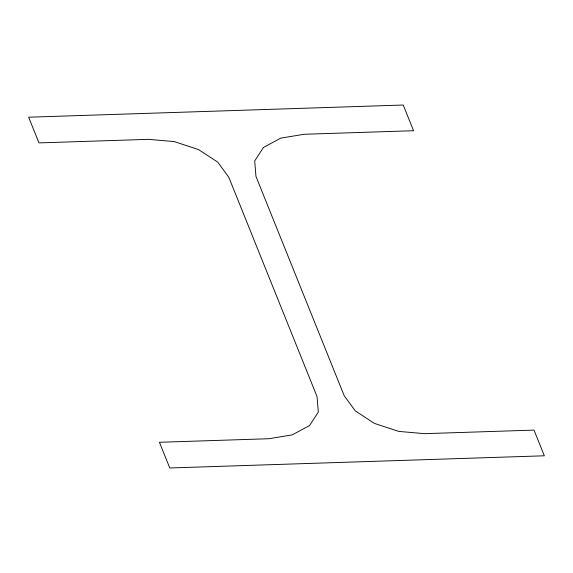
<?xml version="1.0" encoding="UTF-8"?>
<svg xmlns="http://www.w3.org/2000/svg" width="573" height="573" viewBox="0 0 573 573"><rect width="100%" height="100%" fill="white"/><g stroke="black" fill="none" stroke-linecap="round" stroke-linejoin="round"><path stroke-width="0.86" d="M263.401 147.49L254.699 160.949L255.973 176.441L344.172 395.671L355.239 410.848L374.398 423.397L398.751 431.405L424.579 433.661L534.015 430.101L544.35 455.793L169.766 467.976L159.43 442.284L268.866 438.725L292.237 434.871L309.599 425.51L318.302 412.051L317.027 396.559L228.828 177.329L217.761 162.152L198.602 149.603L174.249 141.595L148.421 139.339L38.985 142.899L28.65 117.207L403.234 105.024L413.57 130.716L304.134 134.275L280.763 138.129L263.401 147.49"/></g></svg>
